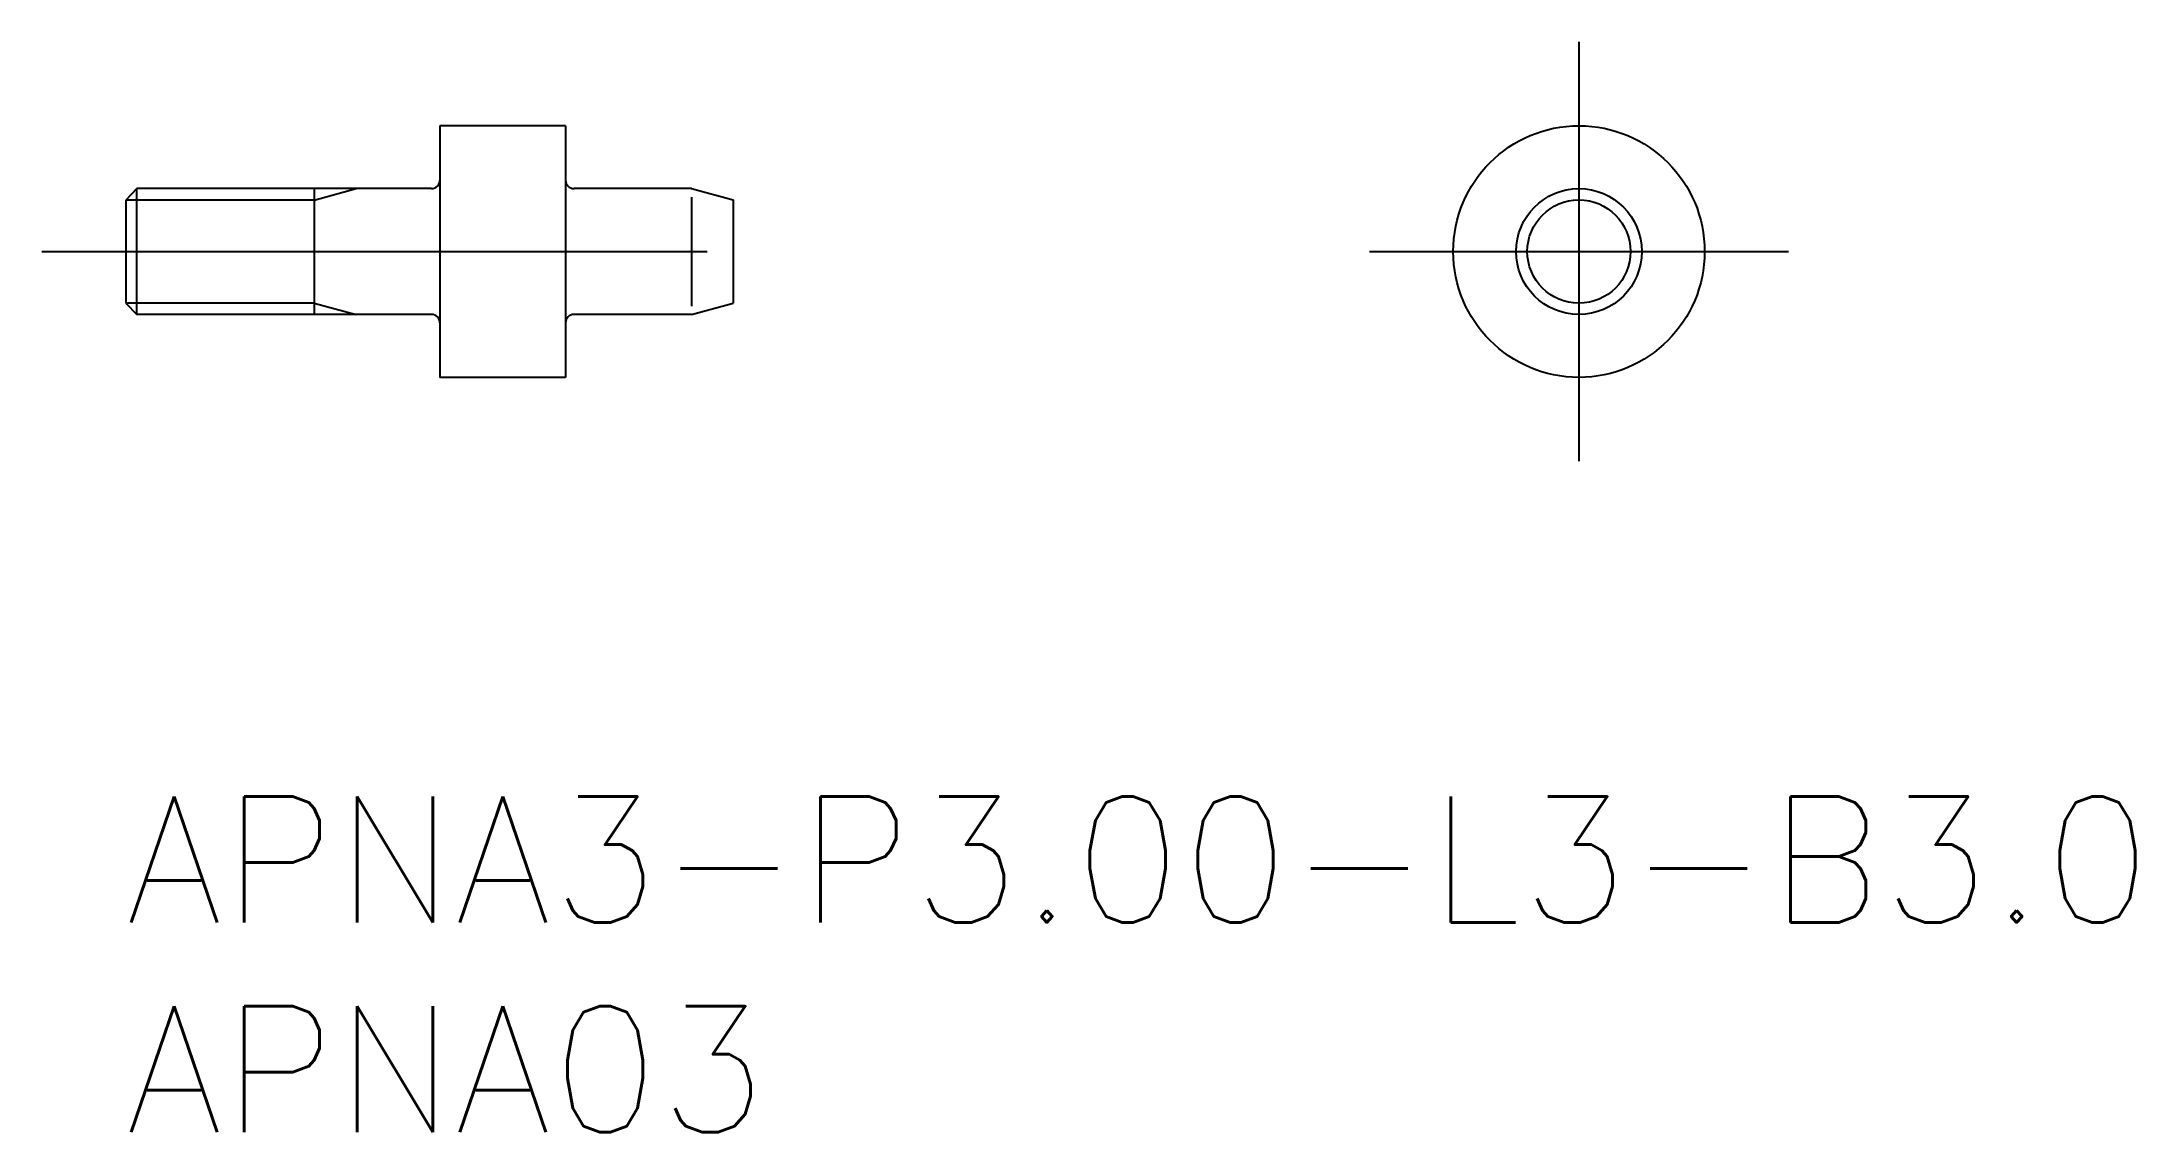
# Model space of a CAD drawing. Extents: x -2 to 48, y -8 to 18.
import ezdxf

# ---------------------------------------------------------------- set-up
doc = ezdxf.new("R2010")
doc.units = 0
doc.header["$LTSCALE"] = 0.5
doc.linetypes.add('CENTER', pattern=[50.8, 31.75, -6.35, 6.35, -6.35])
for name, color, linetype in [('MSM_CENTER', 1, 'CENTER'), ('MSM_CONTINUOUS', 7, 'CONTINUOUS'), ('MSM_NARROW', 5, 'CONTINUOUS'), ('MSM_PART_NUMBER', 7, 'CONTINUOUS')]:
    doc.layers.add(name, color=color, linetype=linetype)
doc.styles.get("Standard").update_dxf_attribs({"font": 'txt.shx', "height": 1.5, "bigfont": 'bigfont.shx'})

# ---------------------------------------------------------------- blocks, each defined once
blk = doc.blocks.new('*U4')
at = {"layer": 'MSM_PART_NUMBER'}
blk.add_text('APNA3-P3.00-L3-B3.0', height=3, dxfattribs=at).set_placement((0, -3))
blk = doc.blocks.new('*U5')
at = {"layer": 'MSM_PART_NUMBER'}
blk.add_text('APNA03', height=3, dxfattribs=at).set_placement((0, -8))

msp = doc.modelspace()

# ---------------------------------------------------------------- linework, layer by layer
at = {"layer": 'MSM_CENTER'}
for p, q in [((34.683, 18), (34.683, 8)), ((-2, 13), (16.5, 13)), ((29.683, 13), (39.683, 13))]:
    msp.add_line(p, q, dxfattribs=at)
at = {"layer": 'MSM_CONTINUOUS'}
for p, q in [((7.5, 16), (7.5, 10)), ((10.5, 16), (7.5, 16)), ((10.5, 16), (10.5, 10)), ((0.27, 14.5), (0, 14.229)), ((7.3, 14.5), (0.27, 14.5)), ((0.27, 11.5), (0.27, 14.5)), ((4.5, 14.5), (4.5, 11.5)), ((13.5, 14.5), (10.7, 14.5)), ((13.5, 14.5), (14.5, 14.232)), ((0, 14.229), (0, 11.771)), ((14.5, 14.232), (14.5, 11.768)), ((0, 11.771), (0.27, 11.5)), ((7.3, 11.5), (0.27, 11.5)), ((13.5, 11.5), (10.7, 11.5)), ((13.5, 11.5), (14.5, 11.768)), ((10.5, 10), (7.5, 10))]:
    msp.add_line(p, q, dxfattribs=at)
for radius in [3, 1.5, 1.232]:
    msp.add_circle((34.683, 13), radius, dxfattribs=at)
for centre, start, end in [((7.3, 14.7), 270, 0), ((10.7, 14.7), 180, 270), ((7.3, 11.3), 0, 90), ((10.7, 11.3), 90, 180)]:
    msp.add_arc(centre, 0.2, start, end, dxfattribs=at)
at = {"layer": 'MSM_NARROW'}
for p, q in [((4.5, 14.229), (5.5, 14.5)), ((4.5, 14.229), (0, 14.229)), ((13.5, 14.3), (13.5, 11.7)), ((4.5, 11.771), (0, 11.771)), ((4.5, 11.771), (5.5, 11.5))]:
    msp.add_line(p, q, dxfattribs=at)

# ---------------------------------------------------------------- block references
at = {"layer": 'MSM_CONTINUOUS'}
for name in ['*U4', '*U5']:
    msp.add_blockref(name, (0, 0), dxfattribs=at)

doc.saveas('drawing.dxf')
